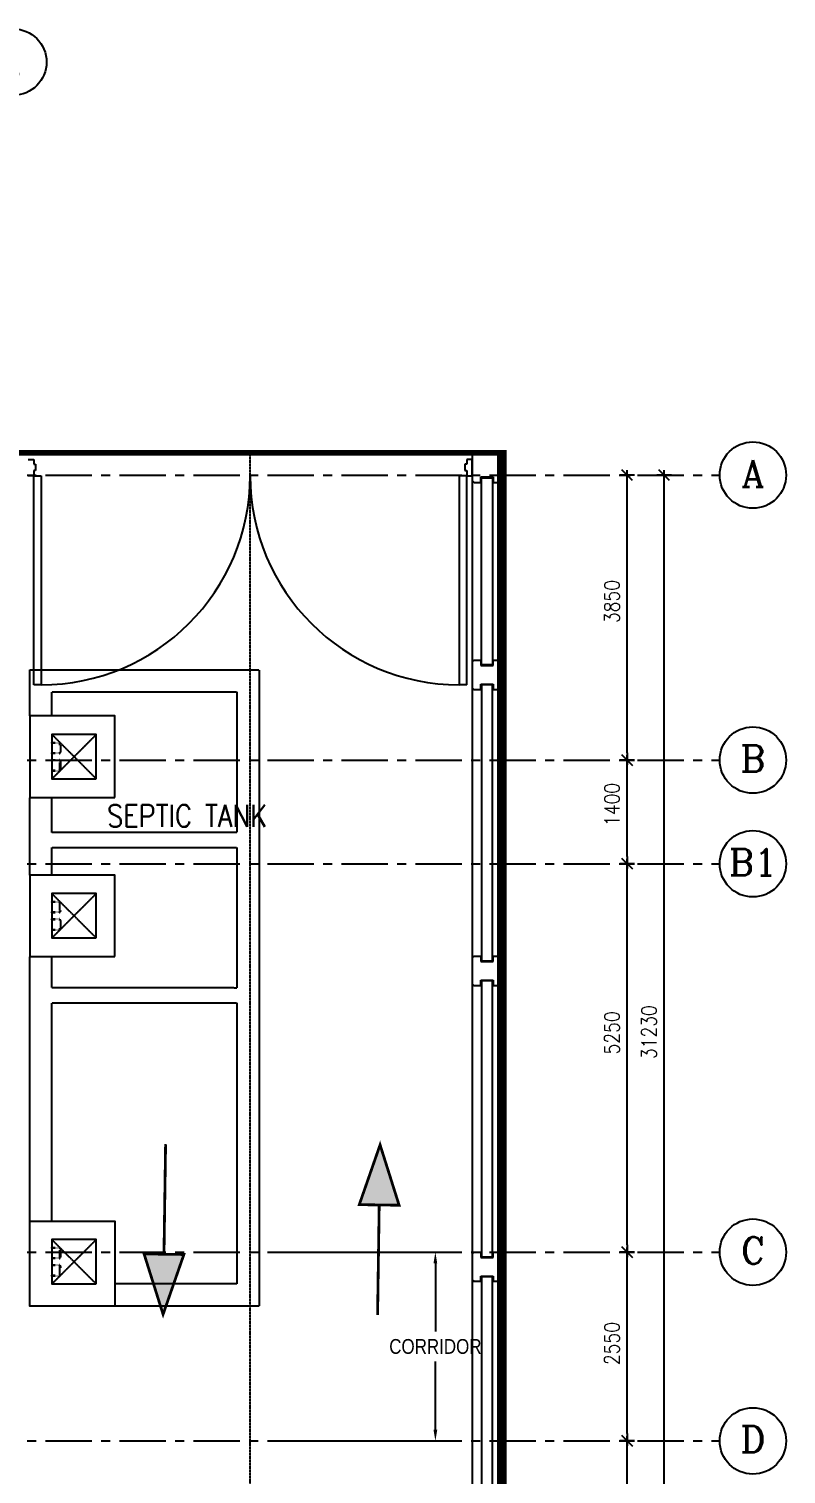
# Model space of a CAD drawing. Header units: metres. Extents: x 841183 to 1048542, y 259326 to 317714.
# Drawn here: x 1038310 to 1048542, y 298183 to 317714 of the extents above; entities that cross this region are included whole.
import ezdxf
from ezdxf.enums import TextEntityAlignment as Align

# ---------------------------------------------------------------- set-up
doc = ezdxf.new("R2010")
doc.units = ezdxf.units.M
doc.header["$PDMODE"] = 34
for name, pattern in [('CENTER', [2, 1.25, -0.25, 0.25, -0.25]), ('HIDDEN', [0.375, 0.25, -0.125]), ('HIDDEN2', [0.1875, 0.125, -0.0625]), ('VILLA AXIS$0$CENTER', [2, 1.25, -0.25, 0.25, -0.25])]:
    doc.linetypes.add(name, pattern=pattern)
for name, color, linetype in [('2HID', 8, 'HIDDEN'), ('A-AXIS LINE', 253, 'Continuous'), ('A-RAILING', 252, 'Continuous'), ('A-WALL-1', 252, 'Continuous'), ('F-PLOT LIMITS - Zoom', 1, 'Continuous'), ('PRE CAST WALL', 252, 'Continuous'), ('Room Name', 7, 'Continuous'), ('S-SECTIONS', 2, 'Continuous'), ('TAG', 7, 'Continuous'), ('TIP - DOOR2', 252, 'Continuous')]:
    doc.layers.add(name, color=color, linetype=linetype)
for name, color, linetype, transparency in [('A-AXIS DIMENSION', 252, 'Continuous', 0.6), ('A-AXIS MARKER', 253, 'Continuous', 0.6), ('A-AXIS TEXT', 252, 'Continuous', 0.6), ('A-REFLECT DOWN', 252, 'Continuous', 0.6)]:
    doc.layers.add(name, color=color, linetype=linetype, transparency=transparency)
doc.styles.add('romans', font='romans.shx', dxfattribs={"width": 0.85})
doc.styles.get("Standard").update_dxf_attribs({"font": 'ARIALN.TTF'})
doc.styles.add('VILLA AXIS$0$U SHAPE AXIS$0$AXES$0$COMP', font='complex')
doc.dimstyles.new('DIM-100', dxfattribs={"dimtxt": 200, "dimasz": 100, "dimexe": 50, "dimexo": 75, "dimgap": 50, "dimtad": 1, "dimdec": 0, "dimrnd": 5, "dimzin": 9, "dimdsep": 46, "dimtxsty": 'romans', "dimblk1": 'D-oblique', "dimblk2": 'D-oblique', "dimsah": 1, "dimcen": 100, "dimdle": 100, "dimclrd": 256, "dimclre": 256, "dimclrt": 131, "dimadec": 0, "dimazin": 0, "dimtfac": 1, "dimtdec": 0, "dimtofl": 0, "dimtmove": 2, "dimatfit": 3, "dimldrblk": 'OBLIQUE', "dimfxl": 100, "dimfxlon": 1, "dimtfillclr": 256, "dimtolj": 1, "dimtzin": 0, "dimarcsym": 0})
doc.dimstyles.get("Standard").update_dxf_attribs({"dimtxt": 200, "dimasz": 150, "dimexe": 150, "dimexo": 150, "dimgap": 100, "dimtad": 0, "dimtih": 1, "dimtoh": 1, "dimdec": 0, "dimzin": 0, "dimdsep": 46, "dimtxsty": 'Standard', "dimcen": 0.09, "dimadec": 0, "dimazin": 0, "dimtfac": 1, "dimtdec": 0, "dimtofl": 0, "dimtmove": 0, "dimatfit": 3, "dimfxl": 1, "dimtolj": 1, "dimtzin": 0, "dimarcsym": 0})

# ---------------------------------------------------------------- blocks, each defined once
blk = doc.blocks.new('*D127')
at = {"color": 0, "lineweight": -2, "transparency": 16777216}
for p, q in [((1041852, 301182), (1043953, 301182)), ((1043803, 301032), (1043803, 300111)), ((1043803, 298782), (1043803, 299704)), ((1041852, 298632), (1043953, 298632))]:
    blk.add_line(p, q, dxfattribs=at)
at = {"color": 0, "transparency": 16777216}
for points in [[(1043778, 301032), (1043828, 301032), (1043803, 301182)], [(1043778, 298782), (1043828, 298782), (1043803, 298632)]]:
    blk.add_solid(points, dxfattribs=at)
at = {"layer": 'Defpoints', "color": 0, "transparency": 16777216}
for p in [(1041702, 301182, -42), (1041702, 298632, -68), (1043803, 298632)]:
    blk.add_point(p, dxfattribs=at)
at = {"color": 0, "transparency": 16777216, "insert": (1043803, 299907), "char_height": 200, "attachment_point": 5}
blk.add_mtext('\\A1;CORRIDOR', dxfattribs=at)
blk = doc.blocks.new('VILLA AXIS$0$U SHAPE AXIS$0$AXES$0$AXIS-MARK')
at = {"layer": 'A-AXIS MARKER'}
blk.add_circle((0, 0.5), 0.5, dxfattribs=at)
at = {"layer": 'A-AXIS TEXT', "color": 8, "style": 'VILLA AXIS$0$U SHAPE AXIS$0$AXES$0$COMP'}
blk.add_attdef('1', text='', height=0.4, dxfattribs=at).set_placement((0, 0.5), align=Align.MIDDLE)
blk = doc.blocks.new('D-oblique')
for p, q in [((-1, 0), (0.65, 0)), ((-0.71, -0.71), (0.71, 0.71)), ((0, -1), (0, 1))]:
    blk.add_line(p, q)
blk = doc.blocks.new('*D161')
at = {"layer": 'A-AXIS DIMENSION', "lineweight": -2, "transparency": 16777216}
for p, q in [((8195, 0), (8344, 0)), ((8294, -3752), (8294, -100)), ((8195, -3852), (8344, -3852))]:
    blk.add_line(p, q, dxfattribs=at)
at = {"layer": 'Defpoints', "color": 0, "transparency": 16777216}
for p in [(560, 0, -68), (8294, 0), (560, -3852, -68)]:
    blk.add_point(p, dxfattribs=at)
at = {"layer": 'A-AXIS DIMENSION', "lineweight": -2, "transparency": 16777216, "xscale": 100, "yscale": 100, "zscale": 100}
for p, rotation in [((8294, 0), 90), ((8294, -3852), 270)]:
    blk.add_blockref('D-oblique', p, dxfattribs=dict(at, rotation=rotation))
at = {"layer": 'A-AXIS DIMENSION', "transparency": 16777216, "insert": (8089, -1709), "char_height": 200, "attachment_point": 5, "rotation": 90, "style": 'romans'}
blk.add_mtext('\\A1;3850', dxfattribs=at)
blk = doc.blocks.new('_OBLIQUE')
at = {"color": 0, "linetype": 'ByBlock'}
blk.add_line((-0.5, -0.5), (0.5, 0.5), dxfattribs=at)
blk = doc.blocks.new('*D162')
at = {"layer": 'A-AXIS DIMENSION', "lineweight": -2, "transparency": 16777216}
for p, q in [((8695, 0), (8844, 0)), ((8794, -31132), (8794, -100)), ((8696, -31232), (8844, -31232))]:
    blk.add_line(p, q, dxfattribs=at)
at = {"layer": 'Defpoints', "color": 0, "transparency": 16777216}
for p in [(7900, 0, -68), (8794, 0), (7900, -31232, -139)]:
    blk.add_point(p, dxfattribs=at)
at = {"layer": 'A-AXIS DIMENSION', "lineweight": -2, "transparency": 16777216, "xscale": 100, "yscale": 100, "zscale": 100}
for p, rotation in [((8794, 0), 90), ((8794, -31232), 270)]:
    blk.add_blockref('D-oblique', p, dxfattribs=dict(at, rotation=rotation))
at = {"layer": 'A-AXIS DIMENSION', "transparency": 16777216, "insert": (8589, -7528), "char_height": 200, "attachment_point": 5, "rotation": 90, "style": 'romans'}
blk.add_mtext('\\A1;31230', dxfattribs=at)
blk = doc.blocks.new('*D163')
at = {"layer": 'A-AXIS DIMENSION', "lineweight": -2, "transparency": 16777216}
for p, q in [((8195, -3852), (8344, -3852)), ((8294, -5152), (8294, -3952)), ((8195, -5252), (8344, -5252))]:
    blk.add_line(p, q, dxfattribs=at)
at = {"layer": 'Defpoints', "color": 0, "transparency": 16777216}
for p in [(560, -3852, -68), (8294, -3852), (560, -5252, -6)]:
    blk.add_point(p, dxfattribs=at)
at = {"layer": 'A-AXIS DIMENSION', "lineweight": -2, "transparency": 16777216, "xscale": 100, "yscale": 100, "zscale": 100}
for p, rotation in [((8294, -3852), 90), ((8294, -5252), 270)]:
    blk.add_blockref('D-oblique', p, dxfattribs=dict(at, rotation=rotation))
at = {"layer": 'A-AXIS DIMENSION', "transparency": 16777216, "insert": (8089, -4451), "char_height": 200, "attachment_point": 5, "rotation": 90, "style": 'romans'}
blk.add_mtext('\\A1;1400', dxfattribs=at)
blk = doc.blocks.new('*D164')
at = {"layer": 'A-AXIS DIMENSION', "lineweight": -2, "transparency": 16777216}
for p, q in [((8195, -5252), (8344, -5252)), ((8294, -10402), (8294, -5352)), ((8195, -10502), (8344, -10502))]:
    blk.add_line(p, q, dxfattribs=at)
at = {"layer": 'Defpoints', "color": 0, "transparency": 16777216}
for p in [(560, -5252, -68), (8294, -5252), (560, -10502, 21)]:
    blk.add_point(p, dxfattribs=at)
at = {"layer": 'A-AXIS DIMENSION', "lineweight": -2, "transparency": 16777216, "xscale": 100, "yscale": 100, "zscale": 100}
for p, rotation in [((8294, -5252), 90), ((8294, -10502), 270)]:
    blk.add_blockref('D-oblique', p, dxfattribs=dict(at, rotation=rotation))
at = {"layer": 'A-AXIS DIMENSION', "transparency": 16777216, "insert": (8089, -7538), "char_height": 200, "attachment_point": 5, "rotation": 90, "style": 'romans'}
blk.add_mtext('\\A1;5250', dxfattribs=at)
blk = doc.blocks.new('*D165')
at = {"layer": 'A-AXIS DIMENSION', "lineweight": -2, "transparency": 16777216}
for p, q in [((8195, -10502), (8344, -10502)), ((8294, -12952), (8294, -10602)), ((8195, -13052), (8344, -13052))]:
    blk.add_line(p, q, dxfattribs=at)
at = {"layer": 'Defpoints', "color": 0, "transparency": 16777216}
for p in [(560, -10502, -68), (8294, -10502), (560, -13052, -32)]:
    blk.add_point(p, dxfattribs=at)
at = {"layer": 'A-AXIS DIMENSION', "lineweight": -2, "transparency": 16777216, "xscale": 100, "yscale": 100, "zscale": 100}
for p, rotation in [((8294, -10502), 90), ((8294, -13052), 270)]:
    blk.add_blockref('D-oblique', p, dxfattribs=dict(at, rotation=rotation))
at = {"layer": 'A-AXIS DIMENSION', "transparency": 16777216, "insert": (8089, -11736), "char_height": 200, "attachment_point": 5, "rotation": 90, "style": 'romans'}
blk.add_mtext('\\A1;2550', dxfattribs=at)
blk = doc.blocks.new('*D166')
at = {"layer": 'A-AXIS DIMENSION', "lineweight": -2, "transparency": 16777216}
for p, q in [((8195, -13052), (8344, -13052)), ((8294, -16083), (8294, -13152)), ((8195, -16183), (8344, -16183))]:
    blk.add_line(p, q, dxfattribs=at)
at = {"layer": 'Defpoints', "color": 0, "transparency": 16777216}
for p in [(560, -13052, -68), (8294, -13052), (560, -16183, -6)]:
    blk.add_point(p, dxfattribs=at)
at = {"layer": 'A-AXIS DIMENSION', "lineweight": -2, "transparency": 16777216, "xscale": 100, "yscale": 100, "zscale": 100}
for p, rotation in [((8294, -13052), 90), ((8294, -16183), 270)]:
    blk.add_blockref('D-oblique', p, dxfattribs=dict(at, rotation=rotation))
at = {"layer": 'A-AXIS DIMENSION', "transparency": 16777216, "insert": (8089, -14330), "char_height": 200, "attachment_point": 5, "rotation": 90, "style": 'romans'}
blk.add_mtext('\\A1;3130', dxfattribs=at)
blk = doc.blocks.new('arrow')
h = blk.add_hatch(color=252)
h.dxf.hatch_style = 1
h.paths.add_polyline_path([(0, 3066), (-359, 1983), (359, 1983)])
at = {"layer": 'A-AXIS DIMENSION', "color": 252, "const_width": 50}
blk.add_lwpolyline([(359, 1983), (0, 3066), (-359, 1983)], close=True, dxfattribs=at)
blk.add_lwpolyline([(0, 1983), (0, 0)], dxfattribs=at)
blk = doc.blocks.new('A$C204f75e8')
at = {"layer": '2HID', "color": 252, "elevation": 68}
for points in [[(38396, 27628), (38493, 27628, 0.414214), (38503, 27638), (38503, 27749, 0.414214), (38493, 27759), (38396, 27759), (38396, 27769), (38493, 27769, -0.414214), (38513, 27749), (38513, 27638, -0.414214), (38493, 27618), (38396, 27618)], [(38396, 27392), (38493, 27392, 0.414214), (38503, 27402), (38503, 27513, 0.414214), (38493, 27523), (38396, 27523), (38396, 27533), (38493, 27533, -0.414214), (38513, 27513), (38513, 27402, -0.414214), (38493, 27382), (38396, 27382)], [(38396, 25478), (38493, 25478, 0.414214), (38503, 25488), (38503, 25599, 0.414214), (38493, 25609), (38396, 25609), (38396, 25619), (38493, 25619, -0.414214), (38513, 25599), (38513, 25488, -0.414214), (38493, 25468), (38396, 25468)], [(38396, 25242), (38493, 25242, 0.414214), (38503, 25252), (38503, 25363, 0.414214), (38493, 25373), (38396, 25373), (38396, 25383), (38493, 25383, -0.414214), (38513, 25363), (38513, 25252, -0.414214), (38493, 25232), (38396, 25232)], [(38396, 20803), (38493, 20803, 0.414214), (38503, 20813), (38503, 20924, 0.414214), (38493, 20934), (38396, 20934), (38396, 20944), (38493, 20944, -0.414214), (38513, 20924), (38513, 20813, -0.414214), (38493, 20793), (38396, 20793)], [(38396, 20567), (38493, 20567, 0.414214), (38503, 20577), (38503, 20688, 0.414214), (38493, 20698), (38396, 20698), (38396, 20708), (38493, 20708, -0.414214), (38513, 20688), (38513, 20577, -0.414214), (38493, 20557), (38396, 20557)]]:
    blk.add_lwpolyline(points, format="xyb", close=True, dxfattribs=at)
at = {"layer": 'S-SECTIONS', "color": 252, "lineweight": -2, "ltscale": 0.2, "elevation": 68}
for points in [[(39246, 27026), (39246, 28126), (38096, 28126), (38096, 27026)], [(38996, 27276), (38996, 27876), (38396, 27876), (38396, 27276)], [(39246, 24876), (39246, 25976), (38096, 25976), (38096, 24876)], [(38996, 25126), (38996, 25726), (38396, 25726), (38396, 25126)], [(39246, 20150), (38096, 20150), (38096, 21300), (39246, 21300)], [(38996, 20450), (38996, 21050), (38396, 21050), (38396, 20450)]]:
    blk.add_lwpolyline(points, close=True, dxfattribs=at)
at = {"layer": 'TAG', "color": 252, "linetype": 'HIDDEN', "ltscale": 5}
for p, q in [((38396, 27276, 68), (38996, 27876, 68)), ((38996, 27276, 68), (38396, 27876, 68)), ((38396, 25126, 68), (38996, 25726, 68)), ((38996, 25126, 68), (38396, 25726, 68)), ((38396, 20450, 68), (38996, 21050, 68)), ((38996, 20450, 68), (38396, 21050, 68))]:
    blk.add_line(p, q, dxfattribs=at)
at = {"layer": 'TAG', "color": 252, "linetype": 'HIDDEN', "ltscale": 5, "elevation": 68}
for points in [[(38096, 28126), (38096, 28752), (41196, 28751), (41196, 20150), (39246, 20150)], [(38396, 28126), (38396, 28452), (40896, 28451), (40896, 26551), (38396, 26551), (38396, 27026)], [(38096, 25976), (38096, 27026)], [(38396, 25976), (38396, 26351), (40896, 26351), (40896, 24450), (38396, 24451), (38396, 24876)], [(38096, 21300), (38096, 24876)], [(38396, 21300), (38396, 24251), (40896, 24250), (40896, 20450), (39246, 20450)]]:
    blk.add_lwpolyline(points, dxfattribs=at)
at = {"layer": 'Room Name', "color": 252, "ltscale": 20, "insert": (41306, 26927, 68), "char_height": 300, "width": 3346.65, "attachment_point": 3, "style": 'romans'}
blk.add_mtext('SEPTIC TANK', dxfattribs=at)
blk = doc.blocks.new('COLUMN-C1')
at = {"layer": 'A-WALL-1', "color": 252}
for p, q in [((923039, 204444, -68), (923064, 204469, -68)), ((923039, 204444, -68), (923039, 204094, -68)), ((923064, 204469, -68), (923154, 204469, -68)), ((923154, 204469, -68), (923154, 204394, -68)), ((923154, 204394, -68), (923324, 204394, -68)), ((923324, 204394, -68), (923324, 204469, -68)), ((923324, 204469, -68), (923414, 204469, -68)), ((923414, 204469, -68), (923439, 204444, -68)), ((923439, 204444, -68), (923439, 204094, -68)), ((923154, 204069, -68), (923154, 204144, -68)), ((923154, 204144, -68), (923324, 204144, -68)), ((923324, 204144, -68), (923324, 204069, -68)), ((923064, 204069, -68), (923039, 204094, -68)), ((923039, 204094, -68), (923064, 204069, -68)), ((923154, 204069, -68), (923064, 204069, -68)), ((923414, 204069, -68), (923324, 204069, -68)), ((923439, 204094, -68), (923414, 204069, -68))]:
    blk.add_line(p, q, dxfattribs=at)
blk = doc.blocks.new('A$C56b1935b')
at = {"layer": 'A-WALL-1', "color": 252}
for p, q in [((44376, -2825, 94), (44401, -2800, 94)), ((44376, -2825, 94), (44376, -3175, 94)), ((44401, -2800, 94), (44491, -2800, 94)), ((44491, -2800, 94), (44491, -2875, 94)), ((44491, -2875, 94), (44661, -2875, 94)), ((44661, -2875, 94), (44661, -2800, 94)), ((44661, -2800, 94), (44751, -2800, 94)), ((44751, -2800, 94), (44776, -2825, 94)), ((44776, -2825, 94), (44776, -3175, 94)), ((44401, -3200, 94), (44376, -3175, 94)), ((44376, -3175, 94), (44401, -3200, 94)), ((44491, -3200, 94), (44401, -3200, 94)), ((44491, -3200, 94), (44491, -3125, 94)), ((44491, -3125, 94), (44661, -3125, 94)), ((44661, -3125, 94), (44661, -3200, 94)), ((44751, -3200, 94), (44661, -3200, 94)), ((44776, -3175, 94), (44751, -3200, 94))]:
    blk.add_line(p, q, dxfattribs=at)
at = {"layer": 'PRE CAST WALL', "color": 252}
for p, q in [((44401, 0, 0), (44376, -25, 0)), ((44401, 0, 26), (44376, -25, 26)), ((44751, 0, 0), (44401, 0, 0)), ((44751, 0, 26), (44401, 0, 26)), ((44376, -25, 0), (44376, -375, 0)), ((44376, -25, 26), (44376, -375, 26)), ((44776, -25, 0), (44751, 0, 0)), ((44776, -25, 26), (44751, 0, 26)), ((44776, -375, 0), (44776, -25, 0)), ((44776, -375, 26), (44776, -25, 26)), ((44376, -375, 0), (44401, -400, 0)), ((44376, -375, 26), (44401, -400, 26)), ((44491, -400, 0), (44491, -325, 0)), ((44491, -325, 0), (44661, -325, 0)), ((44491, -400, 26), (44491, -325, 26)), ((44491, -325, 26), (44661, -325, 26)), ((44501, -2865, 26), (44501, -335, 26)), ((44501, -335, 26), (44651, -335, 26)), ((44651, -335, 26), (44651, -2865, 26)), ((44661, -325, 0), (44661, -400, 0)), ((44661, -325, 26), (44661, -400, 26)), ((44751, -400, 0), (44776, -375, 0)), ((44751, -400, 26), (44776, -375, 26)), ((44401, -400, 0), (44491, -400, 0)), ((44401, -400, 26), (44491, -400, 26)), ((44661, -400, 0), (44751, -400, 0)), ((44661, -400, 26), (44751, -400, 26)), ((44651, -2865, 26), (44501, -2865, 26)), ((44501, -3135, 26), (44501, -6865, 26)), ((44651, -3135, 26), (44501, -3135, 26)), ((44651, -6865, 26), (44651, -3135, 26)), ((44501, -6865, 26), (44651, -6865, 26))]:
    blk.add_line(p, q, dxfattribs=at)
at = {"layer": 'PRE CAST WALL', "color": 252, "elevation": 26}
for points in [[(44501, -7135), (44501, -10865), (44651, -10865), (44651, -7135)], [(44501, -11135), (44501, -14865), (44651, -14865), (44651, -11135)]]:
    blk.add_lwpolyline(points, close=True, dxfattribs=at)
at = {"layer": 'TIP - DOOR2', "color": 252}
for p, q in [((38376, -91, 26), (38450, -91, 26)), ((38450, -91, 26), (38450, -151, 26)), ((38450, -151, 26), (38474, -151, 26)), ((38474, -151, 26), (38474, -236, 26)), ((44301, -151, 26), (44277, -151, 26)), ((44277, -151, 26), (44277, -236, 26)), ((44376, -91, 26), (44301, -91, 26)), ((44301, -91, 26), (44301, -151, 26)), ((44376, -309, 26), (44376, -91, 26)), ((38450, -309, 26), (38376, -309, 26)), ((38474, -236, 26), (38450, -236, 26)), ((38450, -236, 26), (38450, -309, 26)), ((38450, -309, 26), (38550, -309, 26)), ((38450, -3134, 26), (38450, -309, 26)), ((38550, -309, 26), (38550, -3134, 26)), ((44301, -309, 26), (44201, -309, 26)), ((44201, -309, 26), (44201, -3134, 26)), ((44277, -236, 26), (44301, -236, 26)), ((44301, -236, 26), (44301, -309, 26)), ((44301, -3134, 26), (44301, -309, 26)), ((44301, -309, 26), (44376, -309, 26))]:
    blk.add_line(p, q, dxfattribs=at)
for centre, radius, start, end in [((38550, -309, 26), 2825, 270, 0), ((44201, -309, 26), 2825, 180, 270), ((38500, -4720, 26), 1586, 88.1938, 91.8062), ((44251, -4720, 26), 1586, 88.1938, 91.8062)]:
    blk.add_arc(centre, radius, start, end, dxfattribs=at)
at = {"layer": 'PRE CAST WALL', "color": 252}
for p in [(-878663, -211269, 136), (-878663, -215269, 136)]:
    blk.add_blockref('COLUMN-C1', p, dxfattribs=at)
blk = doc.blocks.new('A$C10b3fa2f')
at = {"layer": 'A-REFLECT DOWN', "color": 252, "linetype": 'CENTER', "ltscale": 10, "elevation": 74}
blk.add_lwpolyline([(-43025, -35550.3), (-6450, -35550.3, 0.1989123), (373.6, -32723.9, 0.1989119), (3200, -25900.3), (3200, 275)], format="xyb", dxfattribs=at)
at = {"layer": 'A-REFLECT DOWN', "color": 252, "elevation": 74}
blk.add_lwpolyline([(6200, 99.7), (6200, -25900.3, -0.414213), (-6450, -38550.3), (-43075, -38550.3)], format="xyb", dxfattribs=at)
at = {"layer": 'F-PLOT LIMITS - Zoom', "color": 252, "linetype": 'HIDDEN2', "ltscale": 2500, "elevation": 74}
blk.add_lwpolyline([(-43400, 300, 100, 75, 0), (6600, 300, 128.5, 128.5, 0), (6600.1, -49700, 128.5, 128.5, 0), (-43400, -49700, 128.5, 128.5, 0)], format="xyseb", close=True, dxfattribs=at)
at = {"layer": 'A-AXIS DIMENSION', "color": 252}
for p, xscale, yscale, zscale, rotation in [((2057.1, -9041.9, 74), 0.7500000000000003, 0.7500000000000003, 0.7500000000000003, 179.1567809049541), ((4921.6, -11350.5, 74), -0.7500000000000107, 0.7500000000000107, 0.75, 359.1572420086187)]:
    blk.add_blockref('arrow', p, dxfattribs=dict(at, xscale=xscale, yscale=yscale, zscale=zscale, rotation=rotation))
at = {"layer": 'A-RAILING', "color": 252}
blk.add_blockref('A$C204f75e8', (-37875.6, -31381.5, 6), dxfattribs=at)
at = {"layer": 'A-AXIS DIMENSION', "color": 252}
blk.add_blockref('A$C56b1935b', (-38175.6, 300, 6), dxfattribs=at)
blk = doc.blocks.new('A$C51a5b08a')
at = {"layer": 'A-AXIS LINE', "linetype": 'VILLA AXIS$0$CENTER', "ltscale": 500}
for p, q in [((-40565.7, 0, -106.5), (9544.5, 0, 7.1)), ((-40565.7, -3851.7, -220.1), (9544.5, -3851.7, -106.5)), ((-40565.7, -5252.2, -220.1), (9544.5, -5252.2, -106.5)), ((-40565.7, -10501.7, -193.6), (9544.5, -10501.7, -80)), ((-40565.7, -13051.7, -220.1), (9544.5, -13051.7, -106.5))]:
    blk.add_line(p, q, dxfattribs=at)
at = {"layer": 'A-AXIS TEXT'}
ref = blk.add_blockref('VILLA AXIS$0$U SHAPE AXIS$0$AXES$0$AXIS-MARK', (0, 5133.1, -106.5), dxfattribs=dict(at, xscale=897.0721255241026, yscale=897.0721255241026, zscale=897.0721255241026))
ref.add_attrib('1', '1', dxfattribs={"height": 360, "style": 'VILLA AXIS$0$U SHAPE AXIS$0$AXES$0$COMP'}).set_placement((0, 5603.7, -106.5), align=Align.MIDDLE)
ref = blk.add_blockref('VILLA AXIS$0$U SHAPE AXIS$0$AXES$0$AXIS-MARK', (9993, -448.5, 7.1), dxfattribs=dict(at, xscale=897.0721255241026, yscale=897.0721255241026, zscale=897.0721255241026))
ref.add_attrib('1', 'A', dxfattribs={"height": 360, "style": 'VILLA AXIS$0$U SHAPE AXIS$0$AXES$0$COMP'}).set_placement((9993, 22.1, 7.1), align=Align.MIDDLE)
ref = blk.add_blockref('VILLA AXIS$0$U SHAPE AXIS$0$AXES$0$AXIS-MARK', (9993, -4300.2, -106.5), dxfattribs=dict(at, xscale=897.0721255241026, yscale=897.0721255241026, zscale=897.0721255241026))
ref.add_attrib('1', 'B', dxfattribs={"height": 360, "style": 'VILLA AXIS$0$U SHAPE AXIS$0$AXES$0$COMP'}).set_placement((9993, -3829.6, -106.5), align=Align.MIDDLE)
ref = blk.add_blockref('VILLA AXIS$0$U SHAPE AXIS$0$AXES$0$AXIS-MARK', (9993, -5700.8, -106.5), dxfattribs=dict(at, xscale=897.0721255241026, yscale=897.0721255241026, zscale=897.0721255241026))
ref.add_attrib('1', 'B1', dxfattribs={"height": 360, "style": 'VILLA AXIS$0$U SHAPE AXIS$0$AXES$0$COMP'}).set_placement((9993, -5230.2, -106.5), align=Align.MIDDLE)
ref = blk.add_blockref('VILLA AXIS$0$U SHAPE AXIS$0$AXES$0$AXIS-MARK', (9993, -10950.2, -80), dxfattribs=dict(at, xscale=897.0721255241026, yscale=897.0721255241026, zscale=897.0721255241026))
ref.add_attrib('1', 'C', dxfattribs={"height": 360, "style": 'VILLA AXIS$0$U SHAPE AXIS$0$AXES$0$COMP'}).set_placement((9993, -10479.6, -80), align=Align.MIDDLE)
ref = blk.add_blockref('VILLA AXIS$0$U SHAPE AXIS$0$AXES$0$AXIS-MARK', (9993, -13500.2, -106.5), dxfattribs=dict(at, xscale=897.0721255241026, yscale=897.0721255241026, zscale=897.0721255241026))
ref.add_attrib('1', 'D', dxfattribs={"height": 360, "style": 'VILLA AXIS$0$U SHAPE AXIS$0$AXES$0$COMP'}).set_placement((9993, -13029.6, -106.5), align=Align.MIDDLE)
at = {"color": 252, "style": 'romans', "width": 0.8}
blk.add_attdef('RD01', text='', height=225, dxfattribs=at).set_placement((-31176.6, -17501.4, -38.4), align=Align.MIDDLE_CENTER)
at = {"layer": 'A-AXIS DIMENSION'}
for base, p1, p2, picture, middle in [((8294.5, 0, 7.1), (559.8, -3851.7, -61), (559.8, 0, -61), '*D161', (8089.1, -1708.9, 7.1)), ((8794.5, 0, 7.1), (7899.7, -31231.7, -132.1), (7899.5, 0, -61), '*D162', (8589.1, -7527.8, 7.1)), ((8294.5, -3851.6912, -106.481), (559.6725, -5252.2341, -112.1118), (559.8364, -3851.6912, -174.5342), '*D163', (8089.0571, -4450.882, -106.481)), ((8294.5, -5252.2341, -106.481), (559.6031, -10501.6917, -85.6697), (559.8364, -5252.2341, -174.5342), '*D164', (8089.0571, -7537.6211, -106.481)), ((8294.5, -10501.7, -80), (559.7, -13051.7, -112.1), (559.8, -10501.7, -148.1), '*D165', (8089.1, -11736, -80)), ((8294.5, -13051.6917, -106.4811), (559.6725, -16183.2123, -112.1118), (559.8364, -13051.6917, -174.5342), '*D166', (8089.0571, -14329.6392, -106.4811))]:
    dim = blk.add_linear_dim(base=base, p1=p1, p2=p2, angle=90, dimstyle='DIM-100', override={"dimclrt": 256}, dxfattribs=at)
    dim.commit()
    dim.dimension.update_dxf_attribs({"geometry": picture, "text_midpoint": middle, "dimtype": 160})

msp = doc.modelspace()

# ---------------------------------------------------------------- block references
at = {"color": 2}
msp.add_blockref('A$C10b3fa2f', (1038100.4, 311684, -216), dxfattribs=at)

# ---------------------------------------------------------------- next in the draw order: block references
msp.add_blockref('A$C51a5b08a', (1038100.4, 311683.9, -103.7), dxfattribs=at)

# ---------------------------------------------------------------- next in the draw order: dimensions: what is measured, and where the dimension line sits
dim = msp.add_aligned_dim(p1=(1041702.3, 301182.2, -71.5), p2=(1041702.3, 298632.2, -97.9), distance=2101, text='CORRIDOR', dimstyle='Standard')
dim.commit()
dim.dimension.update_dxf_attribs({"geometry": '*D127', "text_midpoint": (1043803.3, 299907.2, -29.9)})

doc.saveas('drawing.dxf')
